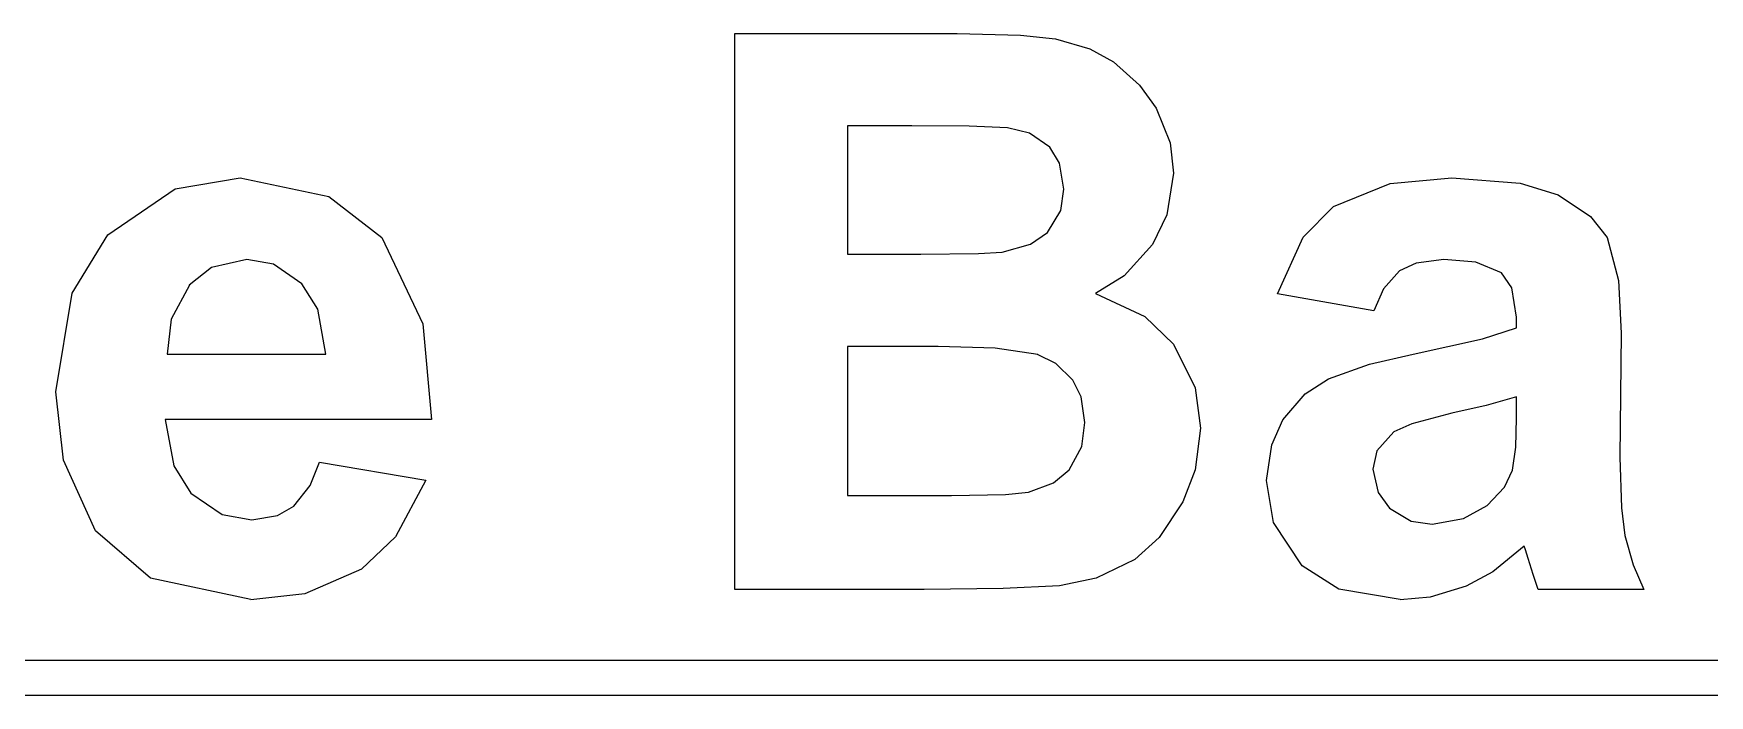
# Model space of a CAD drawing. Header units: millimetres. Extents: x -489 to 574, y -241 to 530.
# Drawn here: x -404.5 to -328.3, y 115.6 to 145.6 of the extents above; entities that cross this region are included whole.
import ezdxf

# ---------------------------------------------------------------- set-up
doc = ezdxf.new("R2010")
doc.units = ezdxf.units.MM
doc.layers.add('01_线宽0.15', color=7, linetype='Continuous')
doc.layers.add('实填充图层01', color=7, linetype='Continuous')

# ---------------------------------------------------------------- blocks, each defined once
blk = doc.blocks.new('图块0476_无名图块')
at = {"layer": '实填充图层01'}
for p, q in [((1.467, 2.023), (0.089, -0.553)), ((0.089, -0.553), (-1.467, -2.023))]:
    blk.add_line(p, q, dxfattribs=at)
blk = doc.blocks.new('图块0477_无名图块')
at = {"layer": '实填充图层01'}
for p, q in [((2.511, 0.694), (-0.056, -0.425)), ((-0.056, -0.425), (-2.511, -0.694))]:
    blk.add_line(p, q, dxfattribs=at)
blk = doc.blocks.new('图块0478_无名图块')
at = {"layer": '实填充图层01'}
for p, q in [((-1.037, -0.582), (-3.531, 1.561)), ((3.531, -1.561), (-1.037, -0.582))]:
    blk.add_line(p, q, dxfattribs=at)
blk = doc.blocks.new('图块0479_无名图块')
at = {"layer": '实填充图层01'}
for p, q in [((-0.554, 0.055), (-0.905, 3.16)), ((0.905, -3.16), (-0.554, 0.055))]:
    blk.add_line(p, q, dxfattribs=at)
blk = doc.blocks.new('图块0480_无名图块')
at = {"layer": '实填充图层01'}
for p, q in [((-0.442, 0.915), (1.188, 3.566)), ((-1.188, -3.566), (-0.442, 0.915))]:
    blk.add_line(p, q, dxfattribs=at)
blk = doc.blocks.new('图块0481_无名图块')
at = {"layer": '实填充图层01'}
for p, q in [((-3.004, -1.291), (0.05, 0.792)), ((0.05, 0.792), (3.004, 1.291))]:
    blk.add_line(p, q, dxfattribs=at)
blk = doc.blocks.new('图块0482_无名图块')
at = {"layer": '实填充图层01'}
for p, q in [((-3.219, 1.349), (0.808, 0.503)), ((0.808, 0.503), (3.219, -1.349))]:
    blk.add_line(p, q, dxfattribs=at)
blk = doc.blocks.new('图块0483_无名图块')
at = {"layer": '实填充图层01'}
for p, q in [((-1.126, 4.136), (0.741, 0.212)), ((0.741, 0.212), (1.126, -4.136))]:
    blk.add_line(p, q, dxfattribs=at)
blk = doc.blocks.new('图块0484_无名图块')
at = {"layer": '实填充图层01'}
for p, q in [((-0.585, 1.676), (-0.193, -0.436)), ((-0.193, -0.436), (0.585, -1.676))]:
    blk.add_line(p, q, dxfattribs=at)
blk = doc.blocks.new('图块0485_无名图块')
at = {"layer": '实填充图层01'}
for p, q in [((-1.387, 0.6), (0.032, -0.367)), ((0.032, -0.367), (1.387, -0.6))]:
    blk.add_line(p, q, dxfattribs=at)
blk = doc.blocks.new('图块0486_无名图块')
at = {"layer": '实填充图层01'}
for p, q in [((0.205, -0.115), (0.952, 0.309)), ((-0.952, -0.309), (0.205, -0.115))]:
    blk.add_line(p, q, dxfattribs=at)
blk = doc.blocks.new('图块0487_无名图块')
at = {"layer": '实填充图层01'}
for p, q in [((0.163, -0.067), (0.585, 0.997)), ((-0.585, -0.997), (0.163, -0.067))]:
    blk.add_line(p, q, dxfattribs=at)
blk = doc.blocks.new('图块0488_无名图块')
at = {"layer": '实填充图层01'}
for p, q in [((0.176, 0.442), (-0.541, 1.602)), ((0.541, -1.602), (0.176, 0.442))]:
    blk.add_line(p, q, dxfattribs=at)
blk = doc.blocks.new('图块0489_无名图块')
at = {"layer": '实填充图层01'}
for p, q in [((-0.04, 0.338), (-1.255, 0.55)), ((1.255, -0.55), (-0.04, 0.338))]:
    blk.add_line(p, q, dxfattribs=at)
blk = doc.blocks.new('图块0490_无名图块')
at = {"layer": '实填充图层01'}
for p, q in [((-0.291, 0.215), (-1.305, -0.579)), ((1.305, 0.579), (-0.291, 0.215))]:
    blk.add_line(p, q, dxfattribs=at)
blk = doc.blocks.new('图块0491_无名图块')
at = {"layer": '实填充图层01'}
for p, q in [((0.506, 1.573), (-0.319, 0.015)), ((-0.319, 0.015), (-0.506, -1.573))]:
    blk.add_line(p, q, dxfattribs=at)
blk = doc.blocks.new('图块0492_无名图块')
at = {"layer": '实填充图层01'}
for p, q in [((-2.237, 0.123), (0.646, 0.046)), ((0.646, 0.046), (2.237, -0.123))]:
    blk.add_line(p, q, dxfattribs=at)
blk = doc.blocks.new('图块0493_无名图块')
at = {"layer": '实填充图层01'}
for p, q in [((-1.32, 0.52), (0.236, 0.068)), ((0.236, 0.068), (1.32, -0.52))]:
    blk.add_line(p, q, dxfattribs=at)
blk = doc.blocks.new('图块0494_无名图块')
at = {"layer": '实填充图层01'}
for p, q in [((-0.97, 1.052), (0.212, 0.002)), ((0.212, 0.002), (0.97, -1.052))]:
    blk.add_line(p, q, dxfattribs=at)
blk = doc.blocks.new('图块0495_无名图块')
at = {"layer": '实填充图层01'}
for p, q in [((-0.388, 1.476), (0.238, -0.099)), ((0.238, -0.099), (0.388, -1.476))]:
    blk.add_line(p, q, dxfattribs=at)
blk = doc.blocks.new('图块0496_无名图块')
at = {"layer": '实填充图层01'}
for p, q in [((0.476, 1.623), (0.178, -0.267)), ((0.178, -0.267), (-0.476, -1.623))]:
    blk.add_line(p, q, dxfattribs=at)
blk = doc.blocks.new('图块0497_无名图块')
at = {"layer": '实填充图层01'}
for p, q in [((1.294, 1.108), (0.012, -0.315)), ((0.012, -0.315), (-1.294, -1.108))]:
    blk.add_line(p, q, dxfattribs=at)
blk = doc.blocks.new('图块0498_无名图块')
at = {"layer": '实填充图层01'}
for p, q in [((-1.77, 1.15), (0.473, 0.095)), ((0.473, 0.095), (1.77, -1.15))]:
    blk.add_line(p, q, dxfattribs=at)
blk = doc.blocks.new('图块0499_无名图块')
at = {"layer": '实填充图层01'}
for p, q in [((-0.617, 1.908), (0.378, -0.088)), ((0.378, -0.088), (0.617, -1.908))]:
    blk.add_line(p, q, dxfattribs=at)
blk = doc.blocks.new('图块0500_无名图块')
at = {"layer": '实填充图层01'}
for p, q in [((0.4, 1.679), (0.15, -0.225)), ((0.15, -0.225), (-0.4, -1.679))]:
    blk.add_line(p, q, dxfattribs=at)
blk = doc.blocks.new('图块0501_无名图块')
at = {"layer": '实填充图层01'}
for p, q in [((1.097, 1.305), (0.014, -0.317)), ((0.014, -0.317), (-1.097, -1.305))]:
    blk.add_line(p, q, dxfattribs=at)
blk = doc.blocks.new('图块0502_无名图块')
at = {"layer": '实填充图层01'}
for p, q in [((1.711, 0.6), (-0.045, -0.255)), ((-0.045, -0.255), (-1.711, -0.6))]:
    blk.add_line(p, q, dxfattribs=at)
blk = doc.blocks.new('图块0503_无名图块')
at = {"layer": '实填充图层01'}
for p, q in [((3.075, 0.085), (0.52, -0.034)), ((0.52, -0.034), (-3.075, -0.085))]:
    blk.add_line(p, q, dxfattribs=at)
blk = doc.blocks.new('图块0504_无名图块')
at = {"layer": '实填充图层01'}
for p, q in [((0.776, -0.016), (1.849, 0.044)), ((-1.849, -0.044), (0.776, -0.016))]:
    blk.add_line(p, q, dxfattribs=at)
blk = doc.blocks.new('图块0505_无名图块')
at = {"layer": '实填充图层01'}
for p, q in [((0.26, -0.094), (1.029, 0.45)), ((-1.029, -0.45), (0.26, -0.094))]:
    blk.add_line(p, q, dxfattribs=at)
blk = doc.blocks.new('图块0506_无名图块')
at = {"layer": '实填充图层01'}
for p, q in [((0.229, 0.003), (0.373, 0.982)), ((-0.373, -0.982), (0.229, 0.003))]:
    blk.add_line(p, q, dxfattribs=at)
blk = doc.blocks.new('图块0507_无名图块')
at = {"layer": '实填充图层01'}
for p, q in [((0.12, 0.222), (-0.323, 0.95)), ((0.323, -0.95), (0.12, 0.222))]:
    blk.add_line(p, q, dxfattribs=at)
blk = doc.blocks.new('图块0508_无名图块')
at = {"layer": '实填充图层01'}
for p, q in [((0.039, 0.196), (-0.958, 0.441)), ((0.958, -0.441), (0.039, 0.196))]:
    blk.add_line(p, q, dxfattribs=at)
blk = doc.blocks.new('图块0509_无名图块')
at = {"layer": '实填充图层01'}
for p, q in [((0.436, 0.027), (-2.176, 0.044)), ((2.176, -0.044), (0.436, 0.027))]:
    blk.add_line(p, q, dxfattribs=at)
blk = doc.blocks.new('图块0510_无名图块')
at = {"layer": '实填充图层01'}
for p, q in [((0.705, -0.028), (1.749, 0.076)), ((-1.749, -0.076), (0.705, -0.028))]:
    blk.add_line(p, q, dxfattribs=at)
blk = doc.blocks.new('图块0511_无名图块')
at = {"layer": '实填充图层01'}
for p, q in [((0.215, -0.085), (0.926, 0.506)), ((-0.926, -0.506), (0.215, -0.085))]:
    blk.add_line(p, q, dxfattribs=at)
blk = doc.blocks.new('图块0512_无名图块')
at = {"layer": '实填充图层01'}
for p, q in [((0.219, -0.004), (0.359, 1.076)), ((-0.359, -1.076), (0.219, -0.004))]:
    blk.add_line(p, q, dxfattribs=at)
blk = doc.blocks.new('图块0513_无名图块')
at = {"layer": '实填充图层01'}
for p, q in [((0.104, 0.203), (-0.276, 0.967)), ((0.276, -0.967), (0.104, 0.203))]:
    blk.add_line(p, q, dxfattribs=at)
blk = doc.blocks.new('图块0514_无名图块')
at = {"layer": '实填充图层01'}
for p, q in [((0.026, 0.176), (-0.797, 0.579)), ((0.797, -0.579), (0.026, 0.176))]:
    blk.add_line(p, q, dxfattribs=at)
blk = doc.blocks.new('图块0515_无名图块')
at = {"layer": '实填充图层01'}
for p, q in [((0.33, 0.111), (-2.264, 0.182)), ((2.264, -0.182), (0.33, 0.111))]:
    blk.add_line(p, q, dxfattribs=at)
blk = doc.blocks.new('图块0516_无名图块')
at = {"layer": '实填充图层01'}
for p, q in [((-0.11, 0.581), (1.276, 1.984)), ((-1.276, -1.984), (-0.11, 0.581))]:
    blk.add_line(p, q, dxfattribs=at)
blk = doc.blocks.new('图块0517_无名图块')
at = {"layer": '实填充图层01'}
for p, q in [((-2.687, -0.644), (-0.11, 0.395)), ((-0.11, 0.395), (2.687, 0.644))]:
    blk.add_line(p, q, dxfattribs=at)
blk = doc.blocks.new('图块0518_无名图块')
at = {"layer": '实填充图层01'}
for p, q in [((-2.414, 0.382), (0.696, 0.143)), ((0.696, 0.143), (2.414, -0.382))]:
    blk.add_line(p, q, dxfattribs=at)
blk = doc.blocks.new('图块0519_无名图块')
at = {"layer": '实填充图层01'}
for p, q in [((-1.114, 0.973), (0.364, -0.015)), ((0.364, -0.015), (1.114, -0.973))]:
    blk.add_line(p, q, dxfattribs=at)
blk = doc.blocks.new('图块0520_无名图块')
at = {"layer": '实填充图层01'}
for p, q in [((-0.323, 2.167), (0.198, 0.227)), ((0.198, 0.227), (0.323, -2.167))]:
    blk.add_line(p, q, dxfattribs=at)
blk = doc.blocks.new('图块0521_无名图块')
at = {"layer": '实填充图层01'}
for p, q in [((-0.115, 1.779), (-0.043, -0.524)), ((-0.043, -0.524), (0.115, -1.779))]:
    blk.add_line(p, q, dxfattribs=at)
blk = doc.blocks.new('图块0522_无名图块')
at = {"layer": '实填充图层01'}
for p, q in [((-0.432, 1.226), (-0.048, -0.108)), ((-0.048, -0.108), (0.432, -1.226))]:
    blk.add_line(p, q, dxfattribs=at)
blk = doc.blocks.new('图块0523_无名图块')
at = {"layer": '实填充图层01'}
for p, q in [((-0.006, -0.028), (-0.232, 0.706)), ((0.232, -0.706), (-0.006, -0.028))]:
    blk.add_line(p, q, dxfattribs=at)
blk = doc.blocks.new('图块0524_无名图块')
at = {"layer": '实填充图层01'}
for p, q in [((-0.026, 0.108), (-0.085, 0.282)), ((0.085, -0.282), (-0.026, 0.108))]:
    blk.add_line(p, q, dxfattribs=at)
blk = doc.blocks.new('图块0525_无名图块')
at = {"layer": '实填充图层01'}
for p, q in [((1.323, 0.911), (-0.115, -0.259)), ((-0.115, -0.259), (-1.323, -0.911))]:
    blk.add_line(p, q, dxfattribs=at)
blk = doc.blocks.new('图块0526_无名图块')
at = {"layer": '实填充图层01'}
for p, q in [((1.502, 0.306), (-0.135, -0.187)), ((-0.135, -0.187), (-1.502, -0.306))]:
    blk.add_line(p, q, dxfattribs=at)
blk = doc.blocks.new('图块0527_无名图块')
at = {"layer": '实填充图层01'}
for p, q in [((-0.56, -0.286), (-2.22, 0.767)), ((2.22, -0.767), (-0.56, -0.286))]:
    blk.add_line(p, q, dxfattribs=at)
blk = doc.blocks.new('图块0528_无名图块')
at = {"layer": '实填充图层01'}
for p, q in [((-0.497, 0.03), (-0.811, 1.937)), ((0.811, -1.937), (-0.497, 0.03))]:
    blk.add_line(p, q, dxfattribs=at)
blk = doc.blocks.new('图块0529_无名图块')
at = {"layer": '实填充图层01'}
for p, q in [((-0.138, 0.246), (0.37, 1.382)), ((-0.37, -1.382), (-0.138, 0.246))]:
    blk.add_line(p, q, dxfattribs=at)
blk = doc.blocks.new('图块0530_无名图块')
at = {"layer": '实填充图层01'}
for p, q in [((-0.023, 0.251), (1.038, 0.929)), ((-1.038, -0.929), (-0.023, 0.251))]:
    blk.add_line(p, q, dxfattribs=at)
blk = doc.blocks.new('图块0531_无名图块')
at = {"layer": '实填充图层01'}
for p, q in [((-1.923, -0.564), (-0.06, 0.107)), ((-0.06, 0.107), (1.923, 0.564))]:
    blk.add_line(p, q, dxfattribs=at)
blk = doc.blocks.new('图块0532_无名图块')
at = {"layer": '实填充图层01'}
for p, q in [((-2.349, -0.594), (0.795, 0.093)), ((0.795, 0.093), (2.349, 0.594))]:
    blk.add_line(p, q, dxfattribs=at)
blk = doc.blocks.new('图块0533_无名图块')
at = {"layer": '实填充图层01'}
for p, q in [((0.128, 0.319), (-0.344, 1.008)), ((0.344, -1.008), (0.128, 0.319))]:
    blk.add_line(p, q, dxfattribs=at)
blk = doc.blocks.new('图块0534_无名图块')
at = {"layer": '实填充图层01'}
for p, q in [((0.143, 0.184), (-1.305, 0.3)), ((1.305, -0.3), (0.143, 0.184))]:
    blk.add_line(p, q, dxfattribs=at)
blk = doc.blocks.new('图块0535_无名图块')
at = {"layer": '实填充图层01'}
for p, q in [((-0.262, 0.097), (-1.008, -0.259)), ((1.008, 0.259), (-0.262, 0.097))]:
    blk.add_line(p, q, dxfattribs=at)
blk = doc.blocks.new('图块0536_无名图块')
at = {"layer": '实填充图层01'}
for p, q in [((0.588, 0.905), (-0.14, 0.085)), ((-0.14, 0.085), (-0.588, -0.905))]:
    blk.add_line(p, q, dxfattribs=at)
blk = doc.blocks.new('图块0537_无名图块')
at = {"layer": '实填充图层01'}
for p, q in [((1.473, 0.37), (0.093, -0.014)), ((0.093, -0.014), (-1.473, -0.37))]:
    blk.add_line(p, q, dxfattribs=at)
blk = doc.blocks.new('图块0538_无名图块')
at = {"layer": '实填充图层01'}
for p, q in [((1.317, 0.42), (-0.502, -0.057)), ((-0.502, -0.057), (-1.317, -0.42))]:
    blk.add_line(p, q, dxfattribs=at)
blk = doc.blocks.new('图块0539_无名图块')
at = {"layer": '实填充图层01'}
for p, q in [((0.473, 0.853), (-0.29, -0.015)), ((-0.29, -0.015), (-0.473, -0.853))]:
    blk.add_line(p, q, dxfattribs=at)
blk = doc.blocks.new('图块0540_无名图块')
at = {"layer": '实填充图层01'}
for p, q in [((-0.379, 0.879), (-0.141, -0.175)), ((-0.141, -0.175), (0.379, -0.879))]:
    blk.add_line(p, q, dxfattribs=at)
blk = doc.blocks.new('图块0541_无名图块')
at = {"layer": '实填充图层01'}
for p, q in [((-0.964, 0.37), (0.013, -0.227)), ((0.013, -0.227), (0.964, -0.37))]:
    blk.add_line(p, q, dxfattribs=at)
blk = doc.blocks.new('图块0542_无名图块')
at = {"layer": '实填充图层01'}
for p, q in [((0.178, -0.159), (1.249, 0.429)), ((-1.249, -0.429), (0.178, -0.159))]:
    blk.add_line(p, q, dxfattribs=at)
blk = doc.blocks.new('图块0543_无名图块')
at = {"layer": '实填充图层01'}
for p, q in [((0.217, 0.024), (0.576, 0.803)), ((-0.576, -0.803), (0.217, 0.024))]:
    blk.add_line(p, q, dxfattribs=at)
blk = doc.blocks.new('图块0544_无名图块')
at = {"layer": '实填充图层01'}
for p, q in [((0.057, -0.134), (0.094, 1.179)), ((-0.094, -1.179), (0.057, -0.134))]:
    blk.add_line(p, q, dxfattribs=at)

msp = doc.modelspace()

# ---------------------------------------------------------------- linework, layer by layer
at = {"layer": '01_线宽0.15'}
for p, q in [((-372.61, 145.65), (-362.509, 145.65)), ((-372.61, 120.391), (-372.61, 145.65)), ((-367.495, 141.452), (-367.495, 135.631)), ((-364.567, 141.452), (-367.495, 141.452)), ((-367.495, 135.631), (-364.156, 135.631)), ((-343.571, 133.056), (-347.946, 133.832)), ((-337.08, 132.28), (-337.08, 132.768)), ((-332.318, 132.045), (-332.388, 126.4)), ((-398.416, 131.08), (-391.202, 131.08)), ((-367.495, 131.433), (-367.495, 124.66)), ((-363.374, 131.433), (-367.495, 131.433)), ((-337.08, 128.176), (-337.08, 129.14)), ((-386.404, 128.117), (-398.504, 128.117)), ((-391.484, 126.177), (-386.651, 125.365)), ((-367.495, 124.66), (-362.768, 124.66)), ((-364.009, 120.391), (-372.61, 120.391)), ((-331.294, 120.391), (-336.092, 120.391)), ((-488.927, 117.184), (-296.74, 117.184)), ((-296.74, 115.58), (-488.927, 115.58))]:
    msp.add_line(p, q, dxfattribs=at)

# ---------------------------------------------------------------- block references
for name, p in [('图块0492_无名图块', (-360.272, 145.526)), ('图块0493_无名图块', (-356.715, 144.883)), ('图块0494_无名图块', (-354.425, 143.31)), ('图块0495_无名图块', (-353.067, 140.782)), ('图块0509_无名图块', (-362.392, 141.408)), ('图块0508_无名图块', (-359.258, 140.923)), ('图块0507_无名图块', (-357.976, 139.532)), ('图块0481_无名图块', (-398.099, 137.798)), ('图块0482_无名图块', (-391.875, 137.739)), ('图块0496_无名图块', (-353.155, 137.683)), ('图块0517_无名图块', (-342.707, 138.444)), ('图块0518_无名图块', (-337.606, 138.706)), ('图块0506_无名图块', (-358.026, 137.601)), ('图块0519_无名图块', (-334.078, 137.351)), ('图块0516_无名图块', (-346.67, 135.816)), ('图块0480_无名图块', (-402.291, 132.941)), ('图块0483_无名图块', (-387.53, 132.253)), ('图块0505_无名图块', (-359.428, 136.169)), ('图块0520_无名图块', (-332.641, 134.211)), ('图块0504_无名图块', (-362.306, 135.675)), ('图块0497_无名图块', (-354.925, 134.952)), ('图块0490_无名图块', (-396.1, 134.805)), ('图块0489_无名图块', (-393.539, 134.834)), ('图块0536_无名图块', (-342.983, 133.961)), ('图块0535_无名图块', (-341.387, 135.125)), ('图块0534_无名图块', (-339.073, 135.084)), ('图块0491_无名图块', (-397.91, 132.653)), ('图块0488_无名图块', (-391.743, 132.682)), ('图块0533_无名图块', (-337.424, 133.776)), ('图块0498_无名图块', (-354.448, 132.694)), ('图块0532_无名图块', (-339.429, 131.686)), ('图块0515_无名图块', (-361.11, 131.251)), ('图块0514_无名图块', (-358.05, 130.489)), ('图块0499_无名图块', (-352.061, 129.637)), ('图块0531_无名图块', (-343.7, 130.528)), ('图块0513_无名图块', (-356.977, 128.943)), ('图块0530_无名图块', (-346.661, 129.034)), ('图块0479_无名图块', (-402.573, 126.215)), ('图块0537_无名图块', (-338.553, 128.77)), ('图块0484_无名图块', (-397.919, 126.441)), ('图块0512_无名图块', (-357.059, 126.9)), ('图块0529_无名图块', (-348.069, 126.723)), ('图块0538_无名图块', (-341.343, 127.979)), ('图块0544_无名图块', (-337.174, 126.997)), ('图块0500_无名图块', (-351.844, 126.05)), ('图块0539_无名图块', (-343.133, 126.706)), ('图块0487_无名图块', (-392.069, 125.18)), ('图块0511_无名图块', (-358.344, 125.318)), ('图块0540_无名图块', (-343.227, 124.974)), ('图块0543_无名图块', (-337.844, 125.015)), ('图块0521_无名图块', (-332.273, 124.621)), ('图块0476_无名图块', (-388.118, 123.343)), ('图块0528_无名图块', (-347.628, 123.404)), ('图块0485_无名图块', (-395.947, 124.166)), ('图块0486_无名图块', (-393.607, 123.875)), ('图块0510_无名图块', (-361.019, 124.736)), ('图块0501_无名图块', (-353.34, 123.066)), ('图块0542_无名图块', (-339.67, 123.784)), ('图块0541_无名图块', (-341.884, 123.725)), ('图块0478_无名图块', (-398.137, 121.494)), ('图块0522_无名图块', (-331.726, 121.617)), ('图块0525_无名图块', (-338.05, 121.455)), ('图块0524_无名图块', (-336.642, 122.084)), ('图块0477_无名图块', (-392.095, 120.626)), ('图块0502_无名图块', (-356.147, 121.161)), ('图块0527_无名图块', (-344.597, 120.7)), ('图块0523_无名图块', (-336.324, 121.097)), ('图块0503_无名图块', (-360.934, 120.476)), ('图块0526_无名图块', (-340.875, 120.238))]:
    msp.add_blockref(name, p)

doc.saveas('drawing.dxf')
